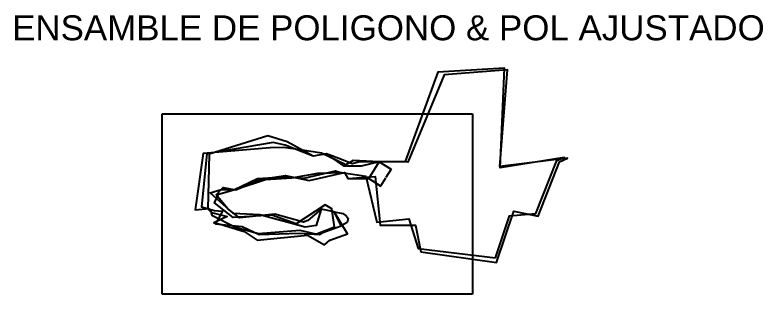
# Model space of a CAD drawing. Header units: metres. Extents: x 615331 to 657292, y 1301217 to 1321009.
# Drawn here: x 622397 to 623894, y 1314140 to 1314699 of the extents above; entities that cross this region are included whole.
import ezdxf

# ---------------------------------------------------------------- set-up
doc = ezdxf.new("R2010")
doc.units = ezdxf.units.M
doc.header["$PDMODE"] = 32
doc.header["$PDSIZE"] = 0.5
for name, color, linetype in [('BORDE LAGO', 6, 'Continuous'), ('CAPA JAVIER', 2, 'Continuous'), ('POL GPS AJUSTADO', 1, 'Continuous'), ('POL GPS MEDRANO', 5, 'Continuous')]:
    doc.layers.add(name, color=color, linetype=linetype)
doc.styles.add('PUNTOS PI', font='arial.ttf', dxfattribs={"height": 0.2})
doc.styles.get("Standard").update_dxf_attribs({"font": 'arial.ttf'})
doc.dimstyles.get("Standard").update_dxf_attribs({"dimtxt": 0.18, "dimasz": 0.18, "dimexe": 0.18, "dimexo": 0.0625, "dimgap": 0.09, "dimtad": 0, "dimtih": 1, "dimtoh": 1, "dimdec": 4, "dimzin": 0, "dimdsep": 46, "dimtxsty": 'Standard', "dimcen": 0.09, "dimadec": 0, "dimazin": 0, "dimtfac": 1, "dimtdec": 4, "dimtofl": 0, "dimtmove": 0, "dimatfit": 3, "dimfxl": 1, "dimtolj": 1, "dimtzin": 0, "dimarcsym": 0})
picture_1 = doc.add_image_def('image3.jpg', size_in_pixel=(1315, 764))

# ---------------------------------------------------------------- blocks, each defined once
blk = doc.blocks.new('*D76')
at = {"layer": 'BORDE LAGO', "color": 0, "lineweight": -2, "transparency": 16777216}
for p, q in [((623126.2, 1314404.7), (623150.3, 1314389.7)), ((623150.1, 1314389.6), (623139.8, 1314373.1)), ((623105.2, 1314371), (623129.4, 1314356)), ((623129.3, 1314356.2), (623139.6, 1314372.8))]:
    blk.add_line(p, q, dxfattribs=at)
at = {"layer": 'BORDE LAGO', "color": 0, "transparency": 16777216}
for points in [[(623150, 1314389.6), (623150.1, 1314389.6), (623150.2, 1314389.8)], [(623129.3, 1314356.3), (623129.3, 1314356.2), (623129.2, 1314356.1)]]:
    blk.add_solid(points, dxfattribs=at)
at = {"layer": 'Defpoints', "color": 0, "transparency": 16777216}
for p in [(623126.1, 1314404.7), (623150.2, 1314389.8), (623105.2, 1314371)]:
    blk.add_point(p, dxfattribs=at)
at = {"layer": 'BORDE LAGO', "color": 0, "transparency": 16777216, "insert": (623139.7, 1314372.9), "char_height": 0.18, "attachment_point": 5}
blk.add_mtext('\\A1;39.6800', dxfattribs=at)

msp = doc.modelspace()

# ---------------------------------------------------------------- linework, layer by layer
at = {"layer": 'BORDE LAGO'}
msp.add_line((623105.18855, 1314371.02797), (623126.14053, 1314404.72541), dxfattribs=at)
msp.add_lwpolyline([(623209.67953, 1314224.17541), (623361.24653, 1314202.86941), (623395.81653, 1314305.68741), (623444.10653, 1314295.82041), (623487.30853, 1314404.29941), (623502.70753, 1314411.86441), (623367.68053, 1314395.03341), (623383.22853, 1314588.94341), (623256.45653, 1314578.74541), (623183.29653, 1314403.97741), (623126.14053, 1314404.72541), (623089.89453, 1314395.70141), (623055.89453, 1314395.93341), (623020.71953, 1314420.69941), (622994.40753, 1314416.16941), (622942.43653, 1314444.91941), (622903.64453, 1314456.48641), (622785.84053, 1314420.06041), (622783.19453, 1314310.54541), (622790.92853, 1314303.42741), (622821.78253, 1314295.42141), (622795.61353, 1314282.29241), (622807.82153, 1314279.54641), (622856.12053, 1314265.04041), (622882.40853, 1314247.94141), (622982.47053, 1314257.59641), (623016.54553, 1314238.31941), (623027.20853, 1314247.74741), (623062.75553, 1314260.61541), (623036.39853, 1314304.26641), (623010.03753, 1314309.69241), (623000.09653, 1314277.04541), (622978.30853, 1314273.54841), (622887.56853, 1314298.47941), (622833.86653, 1314300.85841), (622788.25453, 1314342.56841), (622810.17553, 1314349.47641), (622838.29653, 1314349.00741), (622898.69253, 1314369.31041), (622951.63253, 1314372.63941), (623003.70853, 1314382.09741), (623056.69353, 1314383.03241), (623063.16753, 1314371.44741), (623117.89453, 1314375.29141), (623128.19553, 1314277.55541), (623198.94953, 1314278.00441), (623209.67953, 1314224.17541)], dxfattribs=at)
at = {"layer": 'POL GPS AJUSTADO'}
for points in [[(623126.14053, 1314404.72541), (623087.46053, 1314404.72541), (623072.39209, 1314400.68783), (623050.63053, 1314409.54541), (623020.71953, 1314420.69941), (622994.40753, 1314416.16941), (622938.01053, 1314438.04541), (622914.35053, 1314443.26541), (622781.55053, 1314420.73541), (622770.97053, 1314314.54541), (622796.95246, 1314306.95954), (622812.80803, 1314305.55541), (622798.55053, 1314280.45541), (622852.05053, 1314275.24541), (622885.88053, 1314259.00541), (622966.04053, 1314261.75541), (623006.90053, 1314258.82541), (623013.31053, 1314263.27541), (623049.96053, 1314276.57541), (623036.39853, 1314304.26641), (623010.03753, 1314309.69241), (622983.59053, 1314287.37541), (622974.67053, 1314283.68541), (622917.31053, 1314299.83541), (622846.76053, 1314292.69541), (622822.94053, 1314311.40541), (622800.05729, 1314338.67659), (622814.34085, 1314352.96014), (622839.35497, 1314348.54948), (622889.91053, 1314369.73541), (622938.46053, 1314377.11541), (622986.10053, 1314367.01541), (623056.69353, 1314383.03241), (623063.16753, 1314371.44741), (623105.18855, 1314371.02797)], [(623036.39853, 1314304.26641), (623053.3062, 1314301.15496), (623060.24911, 1314296.71825), (623064.49495, 1314290.84107), (623062.19455, 1314283.24506), (623049.96053, 1314276.57541)]]:
    msp.add_lwpolyline(points, dxfattribs=at)
at = {"layer": 'POL GPS MEDRANO'}
msp.add_lwpolyline([(623359.28353, 1314212.28941), (623386.92453, 1314296.42341), (623439.45853, 1314300.78441), (623481.74753, 1314406.91041), (623496.21153, 1314413.25241), (623368.59453, 1314392.56641), (623376.81653, 1314591.99141), (623243.39853, 1314583.86241), (623178.17953, 1314405.01441), (623126.14053, 1314404.72541), (623074.02853, 1314406.92041), (623059.70853, 1314398.74341), (623010.50853, 1314421.81741), (622972.55953, 1314427.81341), (622935.00453, 1314433.37641), (622907.80253, 1314432.40641), (622774.02153, 1314421.27441), (622758.00553, 1314308.29141), (622785.38353, 1314311.15241), (622788.71053, 1314307.86541), (622791.22553, 1314297.43741), (622838.92153, 1314273.95841), (622884.58353, 1314261.35441), (622967.59353, 1314267.96641), (622998.73753, 1314260.46041), (623002.50453, 1314261.37441), (623037.07453, 1314274.09041), (623031.34453, 1314310.26741), (623018.18453, 1314318.23441), (622960.12953, 1314280.73041), (622911.20953, 1314297.52941), (622834.01753, 1314292.81241), (622796.93553, 1314322.13641), (622805.03753, 1314339.55041), (622835.27553, 1314348.78141), (622882.68153, 1314370.96641), (622937.43753, 1314374.52041), (622976.24853, 1314372.09541), (623038.84053, 1314386.51741), (623046.71953, 1314384.15641), (623099.32053, 1314376.15941), (623121.72453, 1314283.85241), (623185.67153, 1314290.49241), (623204.51353, 1314230.90341), (623359.28353, 1314212.28941)], dxfattribs=at)

# ---------------------------------------------------------------- texts
at = {"layer": 'CAPA JAVIER', "style": 'PUNTOS PI'}
msp.add_text('ENSAMBLE DE POLIGONO & POL AJUSTADO', height=50, dxfattribs=at).set_placement((622391.74516, 1314647.89884))

# ---------------------------------------------------------------- dimensions: what is measured, and where the dimension line sits
at = {"layer": 'BORDE LAGO'}
dim = msp.add_aligned_dim(p1=(623105.18855, 1314371.02797), p2=(623126.14053, 1314404.72541), distance=-28.29244, dimstyle='Standard', dxfattribs=at)
dim.commit()
dim.dimension.update_dxf_attribs({"geometry": '*D76', "text_midpoint": (623139.69132, 1314372.93761)})

# ---------------------------------------------------------------- pictures from other files: only their frames are drawn
image = msp.add_image(picture_1, insert=(622692.30305, 1314139.83223), size_in_units=(620.85509, 360.70973), dxfattribs=at)
image.dxf.flags = 7

doc.saveas('drawing.dxf')
